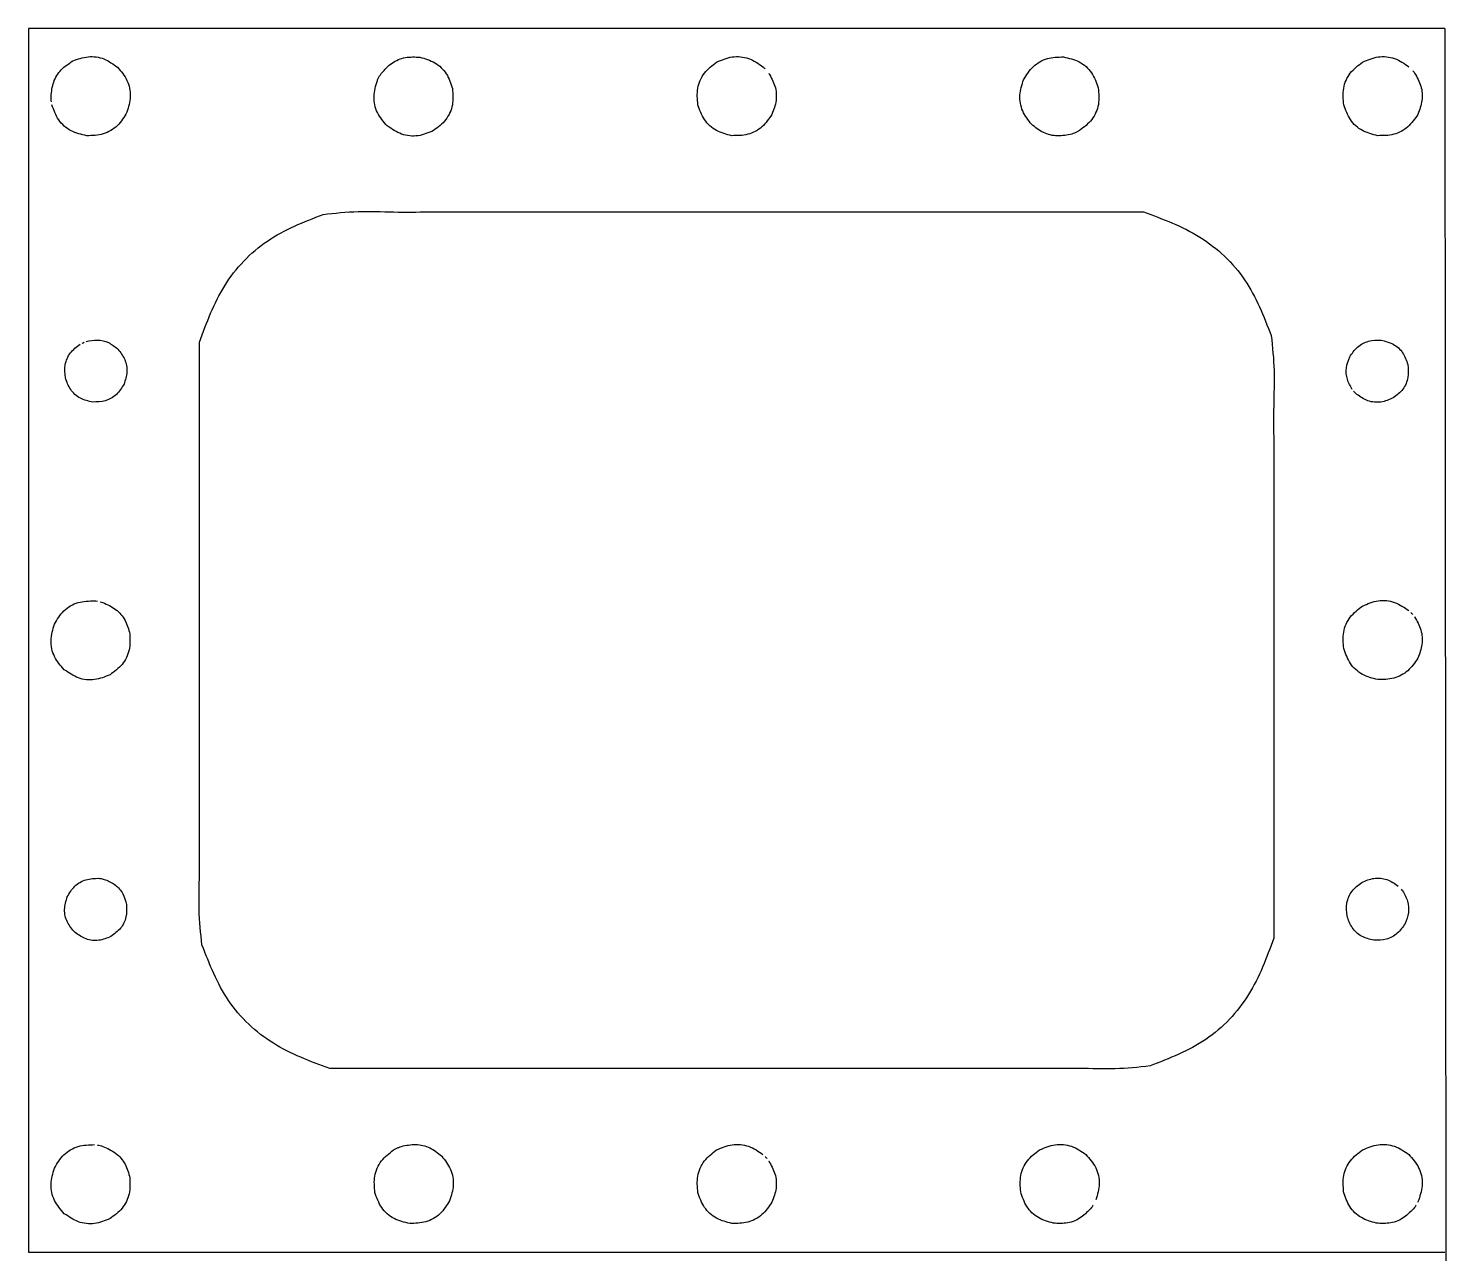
# Model space of a CAD drawing. Extents: x -294 to 81, y 57 to 274.
# Drawn here: x -294 to -168.9, y 165.6 to 273.7 of the extents above; entities that cross this region are included whole.
import ezdxf

# ---------------------------------------------------------------- set-up
doc = ezdxf.new("R2010")
doc.units = 0
doc.layers.add('LAYER_1', color=7, linetype='CONTINUOUS')

msp = doc.modelspace()

# ---------------------------------------------------------------- linework, layer by layer
at = {"layer": 'LAYER_1', "color": 7}
for p, q in [((-168.967805, 273.747787), (-293.967803, 273.747787)), ((-293.967803, 273.747787), (-293.967803, 165.747783)), ((-168.967805, 273.747787), (-168.826694, 57.183335)), ((-262.799407, 269.804988), (-262.799407, 269.804988)), ((-228.636243, 269.804988), (-228.636243, 269.804988)), ((-171.636205, 269.804988), (-171.636205, 269.804988)), ((-291.967807, 267.747788), (-291.967807, 267.747788)), ((-201.886205, 264.419087), (-201.886205, 264.419087)), ((-288.867596, 246.113186), (-288.867596, 246.113186)), ((-278.869196, 246.049587), (-278.869196, 246.049587)), ((-177.142603, 241.881388), (-177.142603, 241.881388)), ((-287.386212, 223.076486), (-287.386212, 223.076486)), ((-171.636205, 221.805019), (-171.636205, 221.805019)), ((-287.167997, 198.613182), (-287.167997, 198.613182)), ((-172.693005, 197.6142), (-172.693005, 197.6142)), ((-287.386212, 175.076498), (-287.386212, 175.076498)), ((-261.049403, 175.076498), (-261.049403, 175.076498)), ((-228.636243, 173.805087), (-228.636243, 173.805087)), ((-200.136204, 169.690597), (-200.136204, 169.690597)), ((-171.636205, 169.690597), (-171.636205, 169.690597)), ((-293.967803, 165.747783), (-168.967805, 165.747783))]:
    msp.add_line(p, q, dxfattribs=at)
for points in [[(-291.065656, 270.089488), (-290.770395, 270.396381), (-290.411493, 270.631113), (-290.052562, 270.865844)], [(-290.052562, 270.865844), (-289.60699, 271.028243), (-289.161418, 271.190641), (-288.693408, 271.237775)], [(-288.693408, 271.237775), (-288.225315, 271.284918), (-287.734812, 271.21675), (-287.297453, 271.043492)], [(-287.297453, 271.043492), (-286.860121, 270.870227), (-286.475932, 270.591864), (-286.091771, 270.313501)], [(-286.091771, 270.313501), (-285.780593, 269.945502), (-285.469443, 269.577502), (-285.262461, 269.146897)], [(-262.799407, 269.804988), (-262.51014, 270.121404), (-262.220874, 270.43782), (-261.871087, 270.681219)], [(-261.871087, 270.681219), (-261.521699, 270.924344), (-261.111927, 271.094617), (-260.693083, 271.16927)], [(-260.693083, 271.16927), (-260.273811, 271.243999), (-259.845449, 271.222913), (-259.417086, 271.201827)], [(-259.417086, 271.201827), (-258.961162, 271.071304), (-258.505235, 270.940781), (-258.098922, 270.703832)], [(-258.098922, 270.703832), (-257.692531, 270.466836), (-257.335771, 270.123374), (-257.083803, 269.726155)], [(-234.309014, 269.786995), (-234.011546, 270.170581), (-233.62254, 270.468186), (-233.233533, 270.765791)], [(-233.233524, 270.765791), (-232.783637, 270.959145), (-232.333749, 271.152499), (-231.853763, 271.223854)], [(-231.853763, 271.223854), (-231.373539, 271.295245), (-230.863188, 271.244516), (-230.406352, 271.080097)], [(-230.406352, 271.080097), (-229.949618, 270.915715), (-229.546376, 270.637692), (-229.143134, 270.35967)], [(-229.143134, 270.35967), (-229.08157, 270.303023), (-229.020009, 270.246375), (-228.960903, 270.187184)], [(-206.142217, 269.214599), (-205.88839, 269.624265), (-205.634562, 270.033932), (-205.288995, 270.363862)], [(-205.288995, 270.363862), (-204.94327, 270.693942), (-204.505724, 270.944213), (-204.045927, 271.074813)], [(-204.045927, 271.074813), (-203.586224, 271.205386), (-203.104282, 271.216336), (-202.622339, 271.227286)], [(-202.622339, 271.227286), (-202.144726, 271.119267), (-201.667113, 271.011248), (-201.236857, 270.786844)], [(-201.236857, 270.786844), (-200.806389, 270.562327), (-200.423326, 270.221309), (-200.15038, 269.819773)], [(-177.309049, 269.786997), (-177.011587, 270.170584), (-176.62258, 270.468187), (-176.233574, 270.765791)], [(-176.233565, 270.765791), (-175.783669, 270.959147), (-175.33377, 271.152503), (-174.853778, 271.22386)], [(-174.853778, 271.22386), (-174.373543, 271.295253), (-173.863181, 271.244527), (-173.406333, 271.080106)], [(-173.406333, 271.080106), (-172.949591, 270.915722), (-172.546343, 270.637696), (-172.143093, 270.35967)], [(-291.967807, 267.747788), (-291.919773, 268.173783), (-291.87171, 268.59978), (-291.731785, 269.002274)], [(-291.731785, 269.002274), (-291.592028, 269.404315), (-291.360606, 269.782909), (-291.065656, 270.089488)], [(-285.262461, 269.146897), (-285.055366, 268.716098), (-284.952581, 268.222638), (-284.970446, 267.745)], [(-263.465022, 267.727505), (-263.449839, 268.212679), (-263.310051, 268.682099), (-263.170275, 269.151516)], [(-263.170275, 269.151516), (-263.135423, 269.227569), (-263.100574, 269.303622), (-263.062545, 269.378126)], [(-263.062545, 269.378126), (-263.024521, 269.452627), (-262.98332, 269.52558), (-262.938932, 269.596467)], [(-262.938932, 269.596467), (-262.894547, 269.667351), (-262.846978, 269.736169), (-262.799407, 269.804988)], [(-257.083803, 269.726155), (-256.831823, 269.328919), (-256.684642, 268.877922), (-256.53746, 268.426925)], [(-234.893005, 268.454859), (-234.812499, 268.933634), (-234.606547, 269.403324), (-234.309014, 269.786995)], [(-228.636243, 269.804988), (-228.424715, 269.432108), (-228.213186, 269.059228), (-228.089799, 268.651359)], [(-206.463852, 267.842369), (-206.434222, 268.311849), (-206.288219, 268.763224), (-206.142217, 269.214599)], [(-200.15038, 269.819773), (-199.877494, 269.418325), (-199.714677, 268.956386), (-199.55186, 268.494446)], [(-177.893015, 268.454856), (-177.812514, 268.933633), (-177.606573, 269.403326), (-177.309049, 269.786997)], [(-171.791404, 270.002137), (-171.737706, 269.938015), (-171.686954, 269.871501), (-171.636205, 269.804988)], [(-171.636205, 269.804988), (-171.424685, 269.432106), (-171.213165, 269.059224), (-171.089786, 268.651356)], [(-291.958127, 267.497065), (-291.963771, 267.580506), (-291.965747, 267.664146), (-291.967722, 267.747788)], [(-284.970446, 267.745), (-284.988226, 267.267451), (-285.126825, 266.805722), (-285.26534, 266.343989)], [(-263.154493, 266.306516), (-263.370777, 266.741175), (-263.48022, 267.242221), (-263.465022, 267.727505)], [(-256.53746, 268.426925), (-256.502024, 267.946309), (-256.466588, 267.465693), (-256.55222, 266.995657)], [(-234.883748, 267.00109), (-234.928605, 267.488705), (-234.973461, 267.97632), (-234.893005, 268.454859)], [(-228.089799, 268.651359), (-227.966549, 268.243949), (-227.931243, 267.801628), (-227.989672, 267.380225)], [(-206.217286, 266.454742), (-206.406753, 266.885345), (-206.493483, 267.372909), (-206.463852, 267.842369)], [(-199.55186, 268.494446), (-199.506998, 268.006831), (-199.462139, 267.519216), (-199.542603, 267.040672)], [(-177.883758, 267.001093), (-177.928611, 267.488705), (-177.973465, 267.976317), (-177.893015, 268.454856)], [(-171.089786, 268.651356), (-170.966542, 268.243946), (-170.931242, 267.801628), (-170.989667, 267.380227)], [(-291.929792, 267.247752), (-291.942774, 267.330381), (-291.95237, 267.413623), (-291.958127, 267.497065)], [(-291.285253, 265.675763), (-291.558133, 266.077207), (-291.720947, 266.539149), (-291.883761, 267.001093)], [(-256.55222, 266.995657), (-256.637897, 266.52541), (-256.844752, 266.065752), (-257.139959, 265.689838)], [(-234.298846, 265.694308), (-234.56508, 266.091158), (-234.724414, 266.546122), (-234.883748, 267.00109)], [(-227.989672, 267.380225), (-228.04816, 266.958387), (-228.200579, 266.557513), (-228.352996, 266.156639)], [(-205.443605, 265.277071), (-205.73573, 265.650648), (-206.027855, 266.024229), (-206.217286, 266.454742)], [(-199.542603, 267.040672), (-199.623096, 266.56189), (-199.829025, 266.092188), (-200.126555, 265.708515)], [(-177.298875, 265.694297), (-177.565106, 266.091149), (-177.724432, 266.546122), (-177.883758, 267.001093)], [(-170.989667, 267.380227), (-171.048155, 266.958393), (-171.200561, 266.557516), (-171.352966, 266.156642)], [(-290.198782, 264.708709), (-290.629255, 264.933217), (-291.012316, 265.274226), (-291.285253, 265.675763)], [(-286.112345, 265.16241), (-286.458914, 264.822391), (-286.901608, 264.563472), (-287.367839, 264.427971)], [(-285.26534, 266.343989), (-285.515671, 265.923125), (-285.765974, 265.502259), (-286.112345, 265.16241)], [(-262.292507, 265.135835), (-262.615412, 265.503955), (-262.938319, 265.872074), (-263.154493, 266.306516)], [(-257.139959, 265.689838), (-257.435107, 265.314002), (-257.818568, 265.021877), (-258.202032, 264.729752)], [(-233.238576, 264.731798), (-233.65933, 264.958597), (-234.03256, 265.297382), (-234.298846, 265.694308)], [(-228.352996, 266.156639), (-228.618017, 265.763368), (-228.883035, 265.370097), (-229.233942, 265.056904)], [(-204.392146, 264.553433), (-204.775271, 264.739406), (-205.109439, 265.00824), (-205.443605, 265.277071)], [(-200.126555, 265.708515), (-200.424017, 265.32493), (-200.813041, 265.027341), (-201.202061, 264.729752)], [(-176.2386, 264.731786), (-176.659357, 264.958583), (-177.03259, 265.297368), (-177.298875, 265.694297)], [(-171.352966, 266.156642), (-171.617987, 265.763365), (-171.883008, 265.370086), (-172.233917, 265.056889)], [(-288.813268, 264.268298), (-289.290901, 264.376305), (-289.768506, 264.484314), (-290.198782, 264.708709)], [(-287.367839, 264.427971), (-287.833985, 264.292502), (-288.323613, 264.2804), (-288.813268, 264.268298)], [(-261.029255, 264.41546), (-261.485995, 264.579829), (-261.889251, 264.857832), (-262.292507, 265.135835)], [(-259.581828, 264.271722), (-260.062057, 264.200337), (-260.572411, 264.251063), (-261.029255, 264.41546)], [(-258.202035, 264.729752), (-258.651937, 264.536412), (-259.101836, 264.343073), (-259.581828, 264.271722)], [(-231.881917, 264.275481), (-232.349963, 264.390292), (-232.818011, 264.505103), (-233.238576, 264.731798)], [(-230.477458, 264.393605), (-230.933117, 264.276714), (-231.407516, 264.276099), (-231.881917, 264.275481)], [(-229.233942, 265.056904), (-229.584919, 264.743643), (-230.021819, 264.510493), (-230.477458, 264.393605)], [(-203.152254, 264.255875), (-203.577819, 264.264539), (-204.009413, 264.367649), (-204.392146, 264.553433)], [(-201.886205, 264.419087), (-202.306208, 264.333139), (-202.726211, 264.247188), (-203.152254, 264.255875)], [(-201.650752, 264.505766), (-201.728327, 264.47451), (-201.807267, 264.446798), (-201.886205, 264.419087)], [(-201.422401, 264.609742), (-201.496958, 264.571823), (-201.573172, 264.537022), (-201.650752, 264.505766)], [(-201.20205, 264.729752), (-201.274948, 264.688708), (-201.347843, 264.647664), (-201.422401, 264.609742)], [(-174.881932, 264.275475), (-175.349981, 264.390283), (-175.818032, 264.505091), (-176.2386, 264.731786)], [(-173.477456, 264.393594), (-173.933121, 264.276706), (-174.407528, 264.276091), (-174.881932, 264.275475)], [(-172.233917, 265.056889), (-172.5849, 264.743628), (-173.021808, 264.510479), (-173.477456, 264.393594)], [(-272.86598, 254.978661), (-271.363861, 255.99726), (-269.657604, 256.661275), (-267.951345, 257.32529)], [(-267.951345, 257.32529), (-266.925335, 257.435653), (-265.899327, 257.546013), (-264.870644, 257.577755)], [(-264.870644, 257.577755), (-263.827565, 257.609942), (-262.781737, 257.561301), (-261.736549, 257.543155)], [(-261.736549, 257.543155), (-260.693964, 257.525064), (-259.652019, 257.537313), (-258.610072, 257.549589)], [(-258.610072, 257.549586), (-251.60522, 257.549586), (-244.600372, 257.549586), (-237.59552, 257.549586)], [(-237.59552, 257.549586), (-230.590669, 257.549586), (-223.585814, 257.549586), (-216.580963, 257.549586)], [(-216.580963, 257.549586), (-209.576111, 257.549586), (-202.571257, 257.549586), (-195.566405, 257.549586)], [(-195.566405, 257.549586), (-193.849972, 256.918106), (-192.133539, 256.286625), (-190.586865, 255.321388)], [(-190.586865, 255.321388), (-189.037874, 254.354704), (-187.659151, 253.053264), (-186.637298, 251.546361)], [(-276.641035, 251.02913), (-275.674351, 252.578115), (-274.372888, 253.95681), (-272.86598, 254.978661)], [(-186.637298, 251.546361), (-185.618693, 250.044253), (-184.954689, 248.337989), (-184.290685, 246.631724)], [(-278.869196, 246.049587), (-278.237736, 247.766026), (-277.606275, 249.482467), (-276.641035, 251.02913)], [(-184.290685, 246.631724), (-184.18033, 245.605713), (-184.069973, 244.579703), (-184.038234, 243.551017)], [(-290.250231, 245.100045), (-290.016523, 245.401432), (-289.710848, 245.635254), (-289.405201, 245.869078)], [(-289.232001, 245.963376), (-289.17344, 245.993173), (-289.113553, 246.020518), (-289.052593, 246.045077)], [(-288.867596, 246.113186), (-288.537594, 246.180719), (-288.207591, 246.248252), (-287.872847, 246.241422)], [(-287.872847, 246.241422), (-287.538499, 246.234592), (-287.19938, 246.153591), (-286.898673, 246.007612)], [(-286.898673, 246.007612), (-286.597654, 245.861483), (-286.335131, 245.650251), (-286.07258, 245.439019)], [(-286.07258, 245.439019), (-285.843049, 245.145496), (-285.613517, 244.851974), (-285.464673, 244.513711)], [(-278.869196, 231.434757), (-278.869196, 236.306367), (-278.869196, 241.177977), (-278.869196, 246.049587)], [(-177.365149, 244.747933), (-177.15692, 245.056935), (-176.948688, 245.365935), (-176.672977, 245.612024)], [(-176.672977, 245.612024), (-176.397212, 245.858164), (-176.053936, 246.041363), (-175.695935, 246.133206)], [(-175.695935, 246.133206), (-175.337919, 246.225056), (-174.965171, 246.225541), (-174.592426, 246.226024)], [(-174.592426, 246.226024), (-174.224676, 246.135811), (-173.856929, 246.045599), (-173.52649, 245.867477)], [(-173.52649, 245.867477), (-173.1959, 245.689274), (-172.902654, 245.423079), (-172.693429, 245.111209)], [(-290.701758, 242.911115), (-290.737008, 243.29424), (-290.772257, 243.677365), (-290.709096, 244.053361)], [(-290.709096, 244.053361), (-290.645822, 244.429544), (-290.484024, 244.798592), (-290.250231, 245.100045)], [(-285.464673, 244.513711), (-285.315773, 244.175386), (-285.247616, 243.792303), (-285.2709, 243.423444)], [(-177.650623, 243.786551), (-177.604668, 244.117993), (-177.484907, 244.432964), (-177.365149, 244.747933)], [(-172.693429, 245.111209), (-172.484246, 244.799399), (-172.359046, 244.441928), (-172.23385, 244.084459)], [(-172.23385, 244.084459), (-172.198603, 243.701334), (-172.163356, 243.318209), (-172.226568, 242.942216)], [(-290.231491, 241.869791), (-290.445896, 242.185211), (-290.573827, 242.548163), (-290.701758, 242.911115)], [(-285.2709, 243.423444), (-285.294042, 243.054568), (-285.408906, 242.69992), (-285.52363, 242.345271)], [(-184.038234, 243.551017), (-184.00605, 242.507938), (-184.054688, 241.46211), (-184.072835, 240.416922)], [(-177.571953, 242.787806), (-177.668792, 243.107914), (-177.696532, 243.455451), (-177.650623, 243.786551)], [(-177.142603, 241.881388), (-177.308804, 242.174362), (-177.475004, 242.467337), (-177.571953, 242.787806)], [(-172.226568, 242.942216), (-172.28982, 242.566033), (-172.451641, 242.196988), (-172.685416, 241.895535)], [(-289.377826, 241.109961), (-289.716041, 241.286364), (-290.017031, 241.5543), (-290.231491, 241.869791)], [(-286.19402, 241.442301), (-286.465659, 241.182958), (-286.809462, 240.98632), (-287.170707, 240.883707)], [(-285.52363, 242.345271), (-285.723076, 242.023399), (-285.922522, 241.701527), (-286.19402, 241.442301)], [(-176.887513, 241.581097), (-176.933953, 241.627602), (-176.978465, 241.676105), (-177.02066, 241.726487)], [(-176.744331, 241.445577), (-176.792701, 241.490084), (-176.841074, 241.53459), (-176.887513, 241.581097)], [(-175.751798, 240.879547), (-176.11066, 241.0087), (-176.427497, 241.227137), (-176.744331, 241.445577)], [(-172.685416, 241.895535), (-172.919142, 241.594147), (-173.224794, 241.360321), (-173.530443, 241.126494)], [(-288.28921, 240.763906), (-288.664481, 240.848776), (-289.039752, 240.933646), (-289.377826, 241.109961)], [(-287.170707, 240.883707), (-287.531895, 240.781116), (-287.910552, 240.772511), (-288.28921, 240.763906)], [(-184.072835, 240.416922), (-184.090925, 239.374343), (-184.078677, 238.332404), (-184.0664, 237.290462)], [(-174.614549, 240.766599), (-174.991869, 240.710507), (-175.392856, 240.750371), (-175.751798, 240.879547)], [(-173.530452, 241.126494), (-173.883935, 240.974579), (-174.237419, 240.822665), (-174.614549, 240.766599)], [(-184.066403, 237.290462), (-184.066403, 232.418852), (-184.066403, 227.547242), (-184.066403, 222.675632)], [(-278.869196, 216.81993), (-278.869196, 221.69154), (-278.869196, 226.563147), (-278.869196, 231.434757)], [(-290.823255, 222.333124), (-290.476714, 222.673151), (-290.033992, 222.93209), (-289.567789, 223.067602)], [(-289.567789, 223.067602), (-289.101643, 223.20308), (-288.612016, 223.215182), (-288.12236, 223.227283)], [(-288.12236, 223.227283), (-288.039246, 223.217631), (-287.956159, 223.208007), (-287.873525, 223.194853)], [(-287.627653, 223.144756), (-287.546514, 223.124436), (-287.466363, 223.100467), (-287.386212, 223.076486)], [(-287.386212, 223.076486), (-286.995898, 222.899152), (-286.605613, 222.721818), (-286.266043, 222.464369)], [(-184.066403, 222.675632), (-184.066403, 217.804022), (-184.066403, 212.932415), (-184.066403, 208.060805)], [(-177.309043, 221.787021), (-177.011584, 222.170604), (-176.622572, 222.468201), (-176.233562, 222.765799)], [(-176.233562, 222.765799), (-175.783666, 222.95915), (-175.33377, 223.1525), (-174.853775, 223.223857)], [(-174.853775, 223.223857), (-174.373543, 223.295248), (-173.863183, 223.244516), (-173.406339, 223.080107)], [(-173.406339, 223.080107), (-172.949596, 222.91573), (-172.546346, 222.63771), (-172.143093, 222.359693)], [(-291.67026, 221.151539), (-291.419929, 221.572403), (-291.169626, 221.993264), (-290.823255, 222.333124)], [(-286.266043, 222.464369), (-285.926869, 222.207211), (-285.638296, 221.870116), (-285.43789, 221.494848)], [(-285.43789, 221.494848), (-285.237259, 221.119196), (-285.124934, 220.705289), (-285.012638, 220.291385)], [(-177.893009, 220.454882), (-177.812511, 220.933658), (-177.606571, 221.403352), (-177.309043, 221.787021)], [(-171.960862, 222.18721), (-171.901756, 222.128022), (-171.845105, 222.066289), (-171.791404, 222.002165)], [(-171.636205, 221.805019), (-171.424685, 221.432141), (-171.213168, 221.059261), (-171.089786, 220.651396)], [(-291.965041, 219.727539), (-291.949801, 220.21271), (-291.810045, 220.682124), (-291.67026, 221.151539)], [(-285.012638, 220.291385), (-284.995987, 219.817446), (-284.979138, 219.34351), (-285.078904, 218.883866)], [(-177.883752, 219.001118), (-177.928609, 219.488731), (-177.973465, 219.976343), (-177.893009, 220.454882)], [(-171.089786, 220.651396), (-170.966542, 220.243988), (-170.931242, 219.80167), (-170.989667, 219.380273)], [(-291.654484, 218.306567), (-291.870779, 218.741223), (-291.980225, 219.24226), (-291.965041, 219.727539)], [(-285.078904, 218.883866), (-285.178726, 218.424132), (-285.395134, 217.978701), (-285.695023, 217.616316)], [(-177.298852, 217.694331), (-177.565084, 218.091183), (-177.724418, 218.546151), (-177.883752, 219.001118)], [(-170.989667, 219.380273), (-171.048155, 218.958441), (-171.200566, 218.557569), (-171.352975, 218.156698)], [(-290.792521, 217.135883), (-291.115411, 217.504006), (-291.438302, 217.872128), (-291.654484, 218.306567)], [(-176.238591, 216.731803), (-176.659342, 216.958606), (-177.032567, 217.297399), (-177.298852, 217.694331)], [(-171.352975, 218.156698), (-171.617996, 217.763416), (-171.883014, 217.370134), (-172.233923, 217.056926)], [(-289.551166, 216.422465), (-289.999843, 216.587037), (-290.396168, 216.861459), (-290.792521, 217.135883)], [(-288.127609, 216.266975), (-288.601348, 216.20315), (-289.102433, 216.257859), (-289.551166, 216.422465)], [(-286.761823, 216.695225), (-287.207988, 216.512999), (-287.654125, 216.330774), (-288.127609, 216.266975)], [(-285.695023, 217.616316), (-285.994941, 217.253914), (-286.378396, 216.974571), (-286.761823, 216.695225)], [(-278.869196, 202.2051), (-278.869196, 207.07671), (-278.869196, 211.94832), (-278.869196, 216.81993)], [(-174.881935, 216.275473), (-175.349981, 216.390286), (-175.81803, 216.505103), (-176.238591, 216.731803)], [(-173.477451, 216.3936), (-173.933115, 216.2767), (-174.407525, 216.276088), (-174.881935, 216.275473)], [(-172.233923, 217.056926), (-172.584903, 216.743657), (-173.021803, 216.51049), (-173.477451, 216.3936)], [(-184.066403, 208.060805), (-184.066403, 203.189195), (-184.066403, 198.317585), (-184.066403, 193.445975)], [(-278.862765, 199.078637), (-278.844674, 200.121219), (-278.856923, 201.163158), (-278.869199, 202.2051)], [(-278.897368, 195.944545), (-278.929552, 196.987624), (-278.880914, 198.033452), (-278.862765, 199.078637)], [(-290.534005, 197.100753), (-290.337325, 197.431427), (-290.140644, 197.762101), (-289.868497, 198.029126)], [(-289.868497, 198.029126), (-289.596209, 198.296283), (-289.24837, 198.499726), (-288.882046, 198.606191)], [(-288.882046, 198.606191), (-288.515806, 198.712634), (-288.131109, 198.722148), (-287.746384, 198.731659)], [(-287.746384, 198.731659), (-287.681077, 198.724095), (-287.615799, 198.716503), (-287.550888, 198.706174)], [(-287.550888, 198.706174), (-287.485977, 198.695845), (-287.421461, 198.682778), (-287.357707, 198.66681)], [(-287.357707, 198.66681), (-287.293953, 198.650836), (-287.230989, 198.632012), (-287.167997, 198.613171)], [(-287.167997, 198.613182), (-286.861335, 198.473849), (-286.554672, 198.334516), (-286.287887, 198.132238)], [(-286.287887, 198.132238), (-286.021385, 197.930187), (-285.794648, 197.665333), (-285.637168, 197.370484)], [(-177.150195, 197.600044), (-176.916469, 197.901432), (-176.610814, 198.135255), (-176.305162, 198.369079)], [(-176.305156, 198.369079), (-175.951673, 198.520991), (-175.59819, 198.672903), (-175.221059, 198.728966)], [(-175.221059, 198.728966), (-174.843742, 198.785058), (-174.442755, 198.745194), (-174.083813, 198.616024)], [(-174.083813, 198.616024), (-173.724951, 198.486873), (-173.408114, 198.268439), (-173.091277, 198.050005)], [(-172.814948, 197.769098), (-172.772756, 197.718718), (-172.732881, 197.666459), (-172.693005, 197.6142)], [(-172.693005, 197.6142), (-172.526802, 197.321222), (-172.360601, 197.028244), (-172.263652, 196.707775)], [(-290.765625, 195.981883), (-290.753772, 196.363095), (-290.643846, 196.731922), (-290.534005, 197.100753)], [(-285.637168, 197.370484), (-285.479546, 197.07533), (-285.391296, 196.750123), (-285.303045, 196.424915)], [(-285.303045, 196.424915), (-285.28978, 196.052534), (-285.276798, 195.680154), (-285.355115, 195.319002)], [(-177.601759, 195.41112), (-177.637005, 195.794245), (-177.672252, 196.17737), (-177.60904, 196.553366)], [(-177.60904, 196.553366), (-177.545788, 196.929546), (-177.383971, 197.298591), (-177.150195, 197.600044)], [(-172.263652, 196.707775), (-172.166813, 196.387665), (-172.139074, 196.040125), (-172.184986, 195.709022)], [(-290.521616, 194.865392), (-290.691542, 195.206912), (-290.777563, 195.600589), (-290.765625, 195.981883)], [(-285.355115, 195.319002), (-285.433544, 194.95778), (-285.603583, 194.607797), (-285.83921, 194.323065)], [(-278.644914, 192.863835), (-278.755272, 193.889846), (-278.865629, 194.915859), (-278.897368, 195.944545)], [(-177.142188, 194.384364), (-177.351371, 194.696174), (-177.476565, 195.053648), (-177.601759, 195.41112)], [(-172.184986, 195.709022), (-172.23094, 195.377577), (-172.350698, 195.062606), (-172.470456, 194.747632)], [(-289.844339, 193.945565), (-290.098057, 194.234806), (-290.351746, 194.524044), (-290.521616, 194.865392)], [(-288.869007, 193.385049), (-289.221531, 193.514352), (-289.532935, 193.729958), (-289.844339, 193.945565)], [(-285.83921, 194.323065), (-286.074866, 194.03832), (-286.376138, 193.818833), (-286.67741, 193.599346)], [(-176.309122, 193.628096), (-176.639714, 193.8063), (-176.932963, 194.072492), (-177.142188, 194.384364)], [(-173.162629, 193.883544), (-173.438394, 193.637409), (-173.781669, 193.45421), (-174.139674, 193.36237)], [(-172.470456, 194.747632), (-172.678685, 194.43863), (-172.886918, 194.12963), (-173.162629, 193.883544)], [(-287.750532, 193.262878), (-288.122727, 193.212733), (-288.516427, 193.255709), (-288.869007, 193.385049)], [(-286.67741, 193.599346), (-287.027959, 193.456172), (-287.378507, 193.313001), (-287.750532, 193.262878)], [(-276.298319, 187.949201), (-277.316921, 189.451306), (-277.980919, 191.157571), (-278.644914, 192.863835)], [(-184.066403, 193.445975), (-184.697867, 191.729536), (-185.329333, 190.0131), (-186.294573, 188.466435)], [(-175.24318, 193.269555), (-175.610929, 193.359765), (-175.978682, 193.449974), (-176.309122, 193.628096)], [(-174.139674, 193.36237), (-174.49769, 193.270523), (-174.870435, 193.270038), (-175.24318, 193.269555)], [(-272.348746, 184.174185), (-273.897736, 185.140864), (-275.276465, 186.442301), (-276.298319, 187.949201)], [(-186.294573, 188.466435), (-187.261257, 186.917453), (-188.562719, 185.538755), (-190.069625, 184.516907)], [(-267.369205, 181.945984), (-269.085636, 182.577465), (-270.802069, 183.208948), (-272.348746, 184.174185)], [(-190.069625, 184.516907), (-191.571742, 183.498308), (-193.277998, 182.834295), (-194.984254, 182.17028)], [(-246.354648, 181.945984), (-253.359499, 181.945984), (-260.364354, 181.945984), (-267.369205, 181.945984)], [(-225.340088, 181.945984), (-232.344942, 181.945984), (-239.349794, 181.945984), (-246.354648, 181.945984)], [(-204.32553, 181.945984), (-211.330382, 181.945984), (-218.335236, 181.945984), (-225.340088, 181.945984)], [(-201.199064, 181.952416), (-202.241647, 181.970506), (-203.283589, 181.958258), (-204.32553, 181.945981)], [(-198.064964, 181.917813), (-199.108043, 181.885628), (-200.153874, 181.934266), (-201.199064, 181.952416)], [(-194.984254, 182.17028), (-196.010268, 182.059917), (-197.036278, 181.949557), (-198.064964, 181.917813)], [(-289.567761, 175.067616), (-289.101643, 175.203086), (-288.612016, 175.215187), (-288.12236, 175.227289)], [(-287.873525, 175.194862), (-287.790918, 175.18171), (-287.708792, 175.165076), (-287.627653, 175.144764)], [(-287.627653, 175.144764), (-287.546514, 175.124444), (-287.466363, 175.100475), (-287.386212, 175.076498)], [(-261.049403, 175.076498), (-260.6294, 175.162448), (-260.209397, 175.248399), (-259.783351, 175.239712)], [(-259.783351, 175.239712), (-259.357786, 175.231048), (-258.926192, 175.127935), (-258.543459, 174.942151)], [(-233.233519, 174.765827), (-232.783631, 174.959167), (-232.333744, 175.152506), (-231.853763, 175.223857)], [(-231.853763, 175.223857), (-231.373542, 175.295245), (-230.863199, 175.244516), (-230.406363, 175.080113)], [(-204.733562, 174.765833), (-204.283666, 174.959172), (-203.833767, 175.152509), (-203.353777, 175.22386)], [(-203.353777, 175.22386), (-202.873545, 175.295248), (-202.363191, 175.244519), (-201.906347, 175.080121)], [(-176.233562, 174.765833), (-175.783666, 174.959172), (-175.333767, 175.152509), (-174.853778, 175.22386)], [(-174.853778, 175.22386), (-174.373546, 175.295248), (-173.863192, 175.244519), (-173.406348, 175.080121)], [(-291.67026, 173.15159), (-291.419957, 173.572454), (-291.169626, 173.993317), (-290.823255, 174.333167)], [(-290.823255, 174.333167), (-290.476714, 174.673188), (-290.033992, 174.932113), (-289.567761, 175.067616)], [(-287.386212, 175.076498), (-286.995898, 174.899172), (-286.605585, 174.721846), (-286.266043, 174.464403)], [(-286.266043, 174.464403), (-285.92684, 174.207248), (-285.638296, 173.870153), (-285.437862, 173.494885)], [(-262.809059, 173.787067), (-262.511602, 174.170649), (-262.122584, 174.468241), (-261.733566, 174.76583)], [(-261.733566, 174.76583), (-261.660665, 174.806874), (-261.587765, 174.847917), (-261.513204, 174.88584)], [(-261.513204, 174.88584), (-261.43865, 174.923759), (-261.362433, 174.95856), (-261.284855, 174.989819)], [(-261.284855, 174.989819), (-261.207278, 175.021072), (-261.128341, 175.048786), (-261.049403, 175.076498)], [(-258.543459, 174.942151), (-258.160331, 174.756173), (-257.82616, 174.487339), (-257.491992, 174.218505)], [(-257.491992, 174.218505), (-257.199869, 173.844928), (-256.907744, 173.47135), (-256.718316, 173.040837)], [(-234.30902, 173.787061), (-234.011552, 174.170643), (-233.622534, 174.468235), (-233.233513, 174.765827)], [(-230.406363, 175.080113), (-229.949629, 174.915744), (-229.546381, 174.637744), (-229.143134, 174.359741)], [(-228.9609, 174.187266), (-228.901794, 174.128079), (-228.845144, 174.066348), (-228.791443, 174.002227)], [(-205.795637, 173.805738), (-205.500489, 174.181577), (-205.117025, 174.473705), (-204.733565, 174.765833)], [(-201.906347, 175.080121), (-201.449607, 174.915752), (-201.046348, 174.637749), (-200.643092, 174.359743)], [(-200.643092, 174.359743), (-200.32019, 173.991621), (-199.997289, 173.623502), (-199.781115, 173.18906)], [(-177.295635, 173.805738), (-177.000487, 174.181577), (-176.617026, 174.473705), (-176.233565, 174.765833)], [(-173.406348, 175.080121), (-172.949608, 174.915752), (-172.546349, 174.637749), (-172.143093, 174.359743)], [(-172.143093, 174.359743), (-171.820191, 173.991621), (-171.497289, 173.623502), (-171.281115, 173.18906)], [(-291.965013, 171.727581), (-291.949773, 172.212752), (-291.810045, 172.682172), (-291.67026, 173.15159)], [(-285.437862, 173.494885), (-285.237259, 173.119227), (-285.124934, 172.70532), (-285.012638, 172.29141)], [(-263.393005, 172.454913), (-263.312509, 172.933692), (-263.106586, 173.403394), (-262.809059, 173.787067)], [(-256.718316, 173.040837), (-256.528849, 172.610234), (-256.44212, 172.122672), (-256.47175, 171.653213)], [(-234.892997, 172.454913), (-234.812499, 172.933692), (-234.606555, 173.403391), (-234.30902, 173.787061)], [(-228.636243, 173.805087), (-228.424715, 173.432206), (-228.213189, 173.059323), (-228.089799, 172.651452)], [(-228.089799, 172.651452), (-227.966549, 172.244039), (-227.931241, 171.801718), (-227.989672, 171.380315)], [(-206.383379, 172.499924), (-206.297705, 172.970172), (-206.090845, 173.429827), (-205.795637, 173.805738)], [(-199.781115, 173.18906), (-199.564831, 172.754401), (-199.455382, 172.253358), (-199.47058, 171.768074)], [(-177.88338, 172.499924), (-177.797703, 172.970172), (-177.590845, 173.429827), (-177.295635, 173.805738)], [(-171.281115, 173.18906), (-171.064832, 172.754401), (-170.955383, 172.253358), (-170.970581, 171.768074)], [(-291.654484, 170.306603), (-291.870751, 170.741262), (-291.980225, 171.242303), (-291.965013, 171.727581)], [(-285.012638, 172.29141), (-284.995987, 171.817472), (-284.979138, 171.343533), (-285.078932, 170.883892)], [(-263.383748, 171.001141), (-263.428601, 171.488756), (-263.473458, 171.976368), (-263.393005, 172.454913)], [(-256.47175, 171.653213), (-256.501381, 171.183733), (-256.64738, 170.732361), (-256.793379, 170.280986)], [(-234.88374, 171.001138), (-234.928602, 171.488753), (-234.973461, 171.976368), (-234.892997, 172.454913)], [(-227.989672, 171.380315), (-228.048162, 170.958477), (-228.200585, 170.557603), (-228.353008, 170.156729)], [(-206.398139, 171.06866), (-206.433575, 171.549276), (-206.469014, 172.029892), (-206.383379, 172.499924)], [(-199.47058, 171.768074), (-199.485764, 171.282903), (-199.625557, 170.813486), (-199.765341, 170.344068)], [(-177.89814, 171.06866), (-177.933576, 171.549276), (-177.969014, 172.029892), (-177.88338, 172.499924)], [(-170.970581, 171.768074), (-170.985764, 171.282903), (-171.125557, 170.813486), (-171.265342, 170.344068)], [(-290.792521, 169.135909), (-291.115411, 169.504037), (-291.438302, 169.872165), (-291.654484, 170.306603)], [(-285.078932, 170.883892), (-285.178726, 170.424157), (-285.395134, 169.978729), (-285.695051, 169.616339)], [(-262.785225, 169.675806), (-263.058111, 170.077256), (-263.220928, 170.5392), (-263.383748, 171.001141)], [(-256.793379, 170.280986), (-257.047204, 169.871315), (-257.301032, 169.461644), (-257.646596, 169.131709)], [(-234.298812, 169.694362), (-234.565043, 170.091217), (-234.724392, 170.546176), (-234.88374, 171.001138)], [(-228.353008, 170.156729), (-228.618028, 169.76345), (-228.883046, 169.370173), (-229.23395, 169.056957)], [(-205.851794, 169.76943), (-206.103773, 170.166666), (-206.250955, 170.617663), (-206.398139, 171.06866)], [(-177.351794, 169.76943), (-177.603774, 170.166669), (-177.750955, 170.617663), (-177.89814, 171.06866)], [(-171.265342, 170.344068), (-171.300188, 170.268015), (-171.335037, 170.191962), (-171.373061, 170.117458)], [(-289.551195, 168.422451), (-289.999843, 168.587035), (-290.396196, 168.86147), (-290.792521, 169.135909)], [(-285.695051, 169.616339), (-285.994969, 169.253934), (-286.378396, 168.974579), (-286.761823, 168.695225)], [(-261.698746, 168.70872), (-262.129216, 168.93324), (-262.512279, 169.274263), (-262.785225, 169.675806)], [(-257.646596, 169.131709), (-257.992321, 168.801625), (-258.42987, 168.551348), (-258.889667, 168.420747)], [(-233.238562, 168.731815), (-233.65931, 168.958628), (-234.032524, 169.29743), (-234.298812, 169.694362)], [(-229.23395, 169.056957), (-229.584922, 168.743679), (-230.02181, 168.510496), (-230.477447, 168.393594)], [(-204.83668, 168.791739), (-205.243072, 169.028738), (-205.599826, 169.372205), (-205.851794, 169.76943)], [(-200.136204, 169.690597), (-200.425468, 169.374178), (-200.714731, 169.057756), (-201.064515, 168.814353)], [(-199.996673, 169.899117), (-200.041061, 169.828234), (-200.088633, 169.759414), (-200.136204, 169.690597)], [(-176.336681, 168.791739), (-176.743069, 169.028741), (-177.099826, 169.372208), (-177.351794, 169.76943)], [(-171.636205, 169.690597), (-171.925468, 169.374178), (-172.214732, 169.057756), (-172.564512, 168.814353)], [(-171.496674, 169.899117), (-171.541062, 169.828234), (-171.588633, 169.759414), (-171.636205, 169.690597)], [(-288.127638, 168.266955), (-288.601348, 168.203125), (-289.102433, 168.257839), (-289.551195, 168.422451)], [(-286.761823, 168.695225), (-287.207988, 168.512991), (-287.654125, 168.330754), (-288.127638, 168.266955)], [(-260.313255, 168.26827), (-260.790871, 168.376291), (-261.268489, 168.484311), (-261.698746, 168.70872)], [(-258.889667, 168.420747), (-259.34937, 168.290171), (-259.831312, 168.279221), (-260.313255, 168.26827)], [(-231.88192, 168.275456), (-232.349963, 168.390281), (-232.818009, 168.505106), (-233.238562, 168.731815)], [(-230.477447, 168.393594), (-230.933103, 168.276686), (-231.40751, 168.276071), (-231.88192, 168.275456)], [(-203.51853, 168.293732), (-203.974452, 168.42426), (-204.430373, 168.554785), (-204.83668, 168.791739)], [(-202.242519, 168.32629), (-202.661797, 168.251557), (-203.090162, 168.272645), (-203.51853, 168.293732)], [(-201.064515, 168.814353), (-201.413903, 168.571222), (-201.823676, 168.400946), (-202.242519, 168.32629)], [(-175.018531, 168.293732), (-175.474452, 168.42426), (-175.930374, 168.554788), (-176.336681, 168.791739)], [(-173.742519, 168.32629), (-174.161797, 168.251557), (-174.590162, 168.272645), (-175.018531, 168.293732)], [(-172.564512, 168.814353), (-172.913901, 168.571222), (-173.323676, 168.400946), (-173.742519, 168.32629)]]:
    msp.add_open_spline(points, degree=3, dxfattribs=at)

doc.saveas('drawing.dxf')
